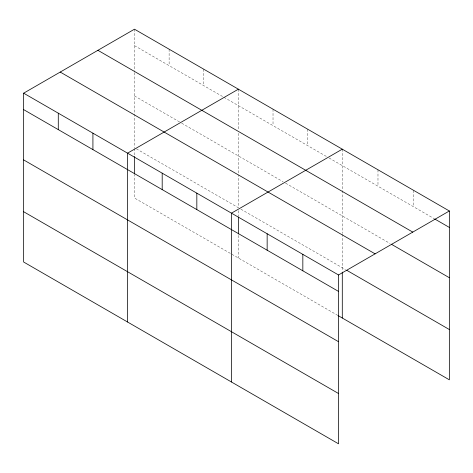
<?xml version="1.0" encoding="UTF-8"?>
<svg xmlns="http://www.w3.org/2000/svg" width="473" height="473" viewBox="0 0 473 473"><rect width="100%" height="100%" fill="white"/><g stroke="black" fill="none" stroke-linecap="round" stroke-linejoin="round"><path stroke-width="0.35" stroke-dasharray="2.37 1.77" d="M134.474 45.639L223.268 96.9M223.9 97.267L326.547 156.528M329.066 157.982L434.054 218.597M134.474 95.924L181.076 122.832M181.709 123.193L283.096 181.733M285.615 183.187L390.089 243.5M136.366 148.829L238.386 207.73L238.386 174.892M240.905 209.184L345.479 269.563M337.888 315.467L134.474 198.033L134.474 174.708M413.662 190.383L413.662 206.825M377.98 169.777L377.98 186.22M342.292 149.178L342.292 233.426M342.292 234.153L342.292 271.366M307.657 129.176L307.657 145.619M273.022 109.18L273.022 125.623M238.386 89.184L238.386 130.406M238.386 133.321L238.386 174.165M238.386 210.645L238.386 216.48M238.386 235.43L238.386 258.022M203.751 69.188L203.751 85.631M169.115 49.192L169.115 65.635M134.474 29.196L134.474 71.872M134.474 72.606L134.474 147.742M134.474 148.469L134.474 155.759"/><path stroke-width="0.71" d="M338.526 341.701L338.526 274.967L23.65 93.181L23.65 262.018L338.526 443.804L338.526 341.701L23.65 159.909M338.514 315.834L449.35 379.819L449.35 210.982L134.474 29.196L23.65 93.181M238.386 89.184L127.556 153.169L127.556 322.007M342.292 149.178L231.468 213.163L231.468 381.995M338.526 274.967L449.35 210.982M434.693 218.964L449.35 227.424M97.905 50.309L412.775 232.101M391.36 244.239L449.35 277.716M60.225 72.062L375.095 253.853M346.756 270.296L449.35 329.533M23.65 109.624L338.526 291.409M23.65 211.727L338.526 393.518M342.292 272.093L342.292 318.01M302.838 254.368L302.838 270.81M267.15 233.763L267.15 250.205M238.386 217.208L238.386 233.969M196.833 193.161L196.833 209.604M162.192 173.165L162.192 189.608M134.474 156.486L134.474 173.981M92.921 133.173L92.921 149.616M58.285 113.177L58.285 129.62"/></g></svg>
